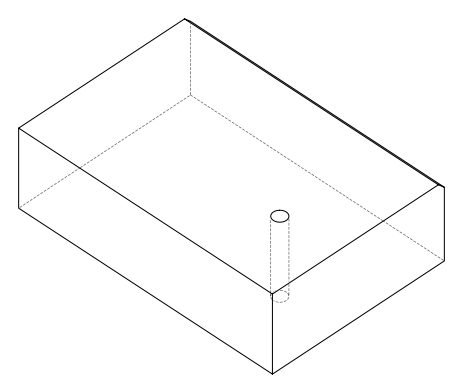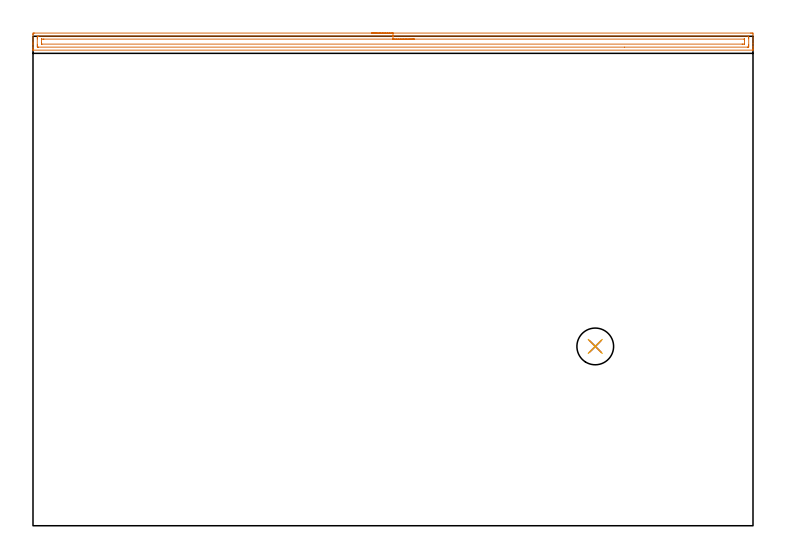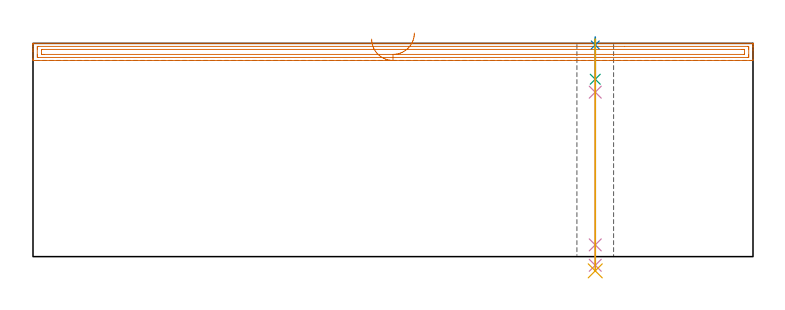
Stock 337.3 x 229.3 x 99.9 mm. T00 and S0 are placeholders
(PLAN: 5 operations, 4 tool changes, 9.4 min)
(1 AREA_MILL | FG_CHAMFER_SURFACE | UGT0205_001 | 8.32 min | 10801 mm3)
(2 SPOT_DRILL | STEP1HOLE | NXT0321_9005460120000 | 0.03 min | 4 mm3)
(3 DRILL_BLIND_HOLE_INTO_CENTER | STEP1HOLE | NXT0301_083 | 0.08 min | 1513 mm3)
(4 GUN_DRILL_THROUGH_HOLE | STEP1HOLE | UGT0307_008 | 0.52 min | 8004 mm3)
(5 DRILL_TO_ENLARGE_THROUGH_HOLE | STEP1HOLE | UGT0301_243 | 0.44 min | 13661 mm3)
(TOOL UGT0205_001 | Chamfer Mill 20 x 3 x 45 deg. | D20 FL50 Z2)
(TOOL NXT0321_9005460120000 | NC Spot Drill, 142deg, 12mm, Carbide, Uncoated | D12 PA142 FL30 Z2)
(TOOL NXT0301_083 | Carbide Drill 11.2mm [860.1-1120-056A1-MM 2214] | D11.2 PA140 FL72 Z2)
(TOOL UGT0307_008 | Gun Drill 11 mm | D11 PA130 FL24 Z1)
(TOOL UGT0301_243 | Twist Drill 17.2 mm | D17.2 PA118 FL130 Z2)
(OP 1 AREA_MILL)
G17 G21 G94 G90
T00 M6
G54
G17 G0 G90 X158.65 Y230.8 S1061 M3
G43 Z109.9 H0
Z101.9
G94 G1 X158.688 Z101.028 F250.
X158.802 Z100.164
X158.991 Z99.312
X159.253 Z98.48
X159.587 Z97.674
X159.99 Z96.9
X160.459 Z96.164
X160.99 Z95.472
X161.579 Z94.829
X162.222 Z94.24
X162.914 Z93.708
X163.65 Z93.24
X164.424 Z92.837
X165.23 Z92.503
X166.062 Z92.241
X166.914 Z92.052
X167.778 Z91.938
X168.65 Z91.9
X336.201
X336.676 Y230.799 Z91.901
X337.146 Y230.795 Z91.903
X337.291 Y230.792 Z91.906
X337.3 Y230.331 Z92.366
Y225.917 Z96.777
Y224.501 Z98.195
Y224.152 Z98.543
Y223.453 Z99.246
Y223.171 Z99.529
X337.293 Y222.811 Z99.88
X337.291 Y222.803 Z99.888
X337.123 Y222.8 Z99.9
X0.177
X0.009 Y222.803 Z99.888
X0.007 Y222.811 Z99.88
X0. Y223.171 Z99.528
Y223.453 Z99.246
Y224.152 Z98.543
Y225.384 Z97.313
Y225.917 Z96.777
Y226.533 Z96.162
Y230.064 Z92.633
X0.003 Y230.331 Z92.366
X0.009 Y230.792 Z91.906
X0.154 Y230.795 Z91.903
X0.624 Y230.8 Z91.9
X168.65
Y229.386 Z93.314
X334.953 Y229.385 Z93.315
X335.271 Y229.379 Z93.321
X335.29 Y229.275 Z93.425
X335.297 Y229.045 Z93.655
X335.299 Y228.565 Z94.135
X335.3 Y228.159 Z94.541
Y225.511 Z97.189
X335.299 Y225.035 Z97.665
X335.298 Y224.631 Z98.069
X335.29 Y224.229 Z98.471
X334.889 Y224.216 Z98.484
X334.825 Y224.215 Z98.485
X277.158 Y224.214 Z98.486
X2.411 Y224.215 Z98.485
X2.347
X2.029 Y224.221 Z98.479
X2.01 Y224.325 Z98.375
X2.003 Y224.555 Z98.145
X2.001 Y225.035 Z97.665
X2. Y225.441 Z97.259
Y228.089 Z94.611
X2.001 Y228.565 Z94.135
X2.002 Y228.969 Z93.731
X2.01 Y229.371 Z93.329
X2.411 Y229.384 Z93.316
X2.475 Y229.385 Z93.315
X168.65 Y229.386 Z93.314
Y227.972 Z94.728
X333.101 Y227.971 Z94.729
X333.199 Y227.969 Z94.731
X333.275 Y227.965 Z94.735
X333.29 Y227.964 Z94.736
X333.294 Y227.935 Z94.765
X333.297 Y227.879 Z94.821
X333.299 Y227.683 Z95.017
X333.3 Y227.487 Z95.214
X333.299 Y225.722 Z96.978
X333.293 Y225.656 Z97.044
X333.29 Y225.637 Z97.063
X333.281 Y225.635 Z97.065
X333.247 Y225.632 Z97.068
X333.101 Y225.63 Z97.07
X332.5 Y225.629 Z97.071
X332.207 Y225.628 Z97.072
X4.199 Y225.629 Z97.071
X4.101 Y225.631 Z97.069
X4.025 Y225.635 Z97.065
X4.01 Y225.636 Z97.064
X4.006 Y225.665 Z97.035
X4.003 Y225.721 Z96.979
X4.001 Y225.917 Z96.783
X4. Y226.114 Z96.586
X4.001 Y227.878 Z94.822
X4.007 Y227.944 Z94.756
X4.01 Y227.963 Z94.737
X4.019 Y227.965 Z94.735
X4.053 Y227.968 Z94.732
X4.199 Y227.97 Z94.73
X4.8 Y227.971 Z94.729
X5.093 Y227.972 Z94.728
X168.65
X169.522 Z94.766
X170.387 Z94.88
X171.238 Z95.069
X172.07 Z95.332
X172.876 Z95.665
X173.65 Z96.068
X174.386 Z96.537
X175.078 Z97.068
X175.721 Z97.657
X176.31 Z98.301
X176.842 Z98.993
X177.31 Z99.728
X177.713 Z100.502
X178.047 Z101.308
X178.309 Z102.14
X178.498 Z102.992
X178.612 Z103.857
X178.65 Z104.728
G0 Z109.9
M5
M2
(OP 2 SPOT_DRILL)
G17 G21 G94 G90
T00 M6
G54
G17 G0 G90 X263.4 Y84. S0 M3
G43 Z109.9 H0
G94 G81 G98 Z99.16 F250. R102.9
G80
M5
M2
(OP 3 DRILL_BLIND_HOLE_INTO_CENTER)
G17 G21 G94 G90
T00 M6
G54
G17 G0 G90 X263.4 Y84. S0 M3
G43 Z109.9 H1
G94 G81 G98 Z83.1 F250. R101.9
G80
M5
M2
(OP 4 GUN_DRILL_THROUGH_HOLE)
G17 G21 G94 G90
T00 M6
G54
G17 G0 G90 X263.4 Y84. M8
G43 Z109.9 H0
Z96.067
S716 M3
G94 G1 Z77.037 F125. M26
G4 X.084
Z5.5 F250.
G4 X.084
Z-4.065 F125.
G4 X.084
M5
M9
G0 Z96.067
Z109.9
M2
(OP 5 DRILL_TO_ENLARGE_THROUGH_HOLE)
G17 G21 G94 G90
T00 M6
G54
G17 G0 G90 X263.4 Y84. S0 M3
G43 Z109.9 H0
G94 G73 G98 Z-6.667 F250. Q15.224 R101.9
G80
M5
M2
